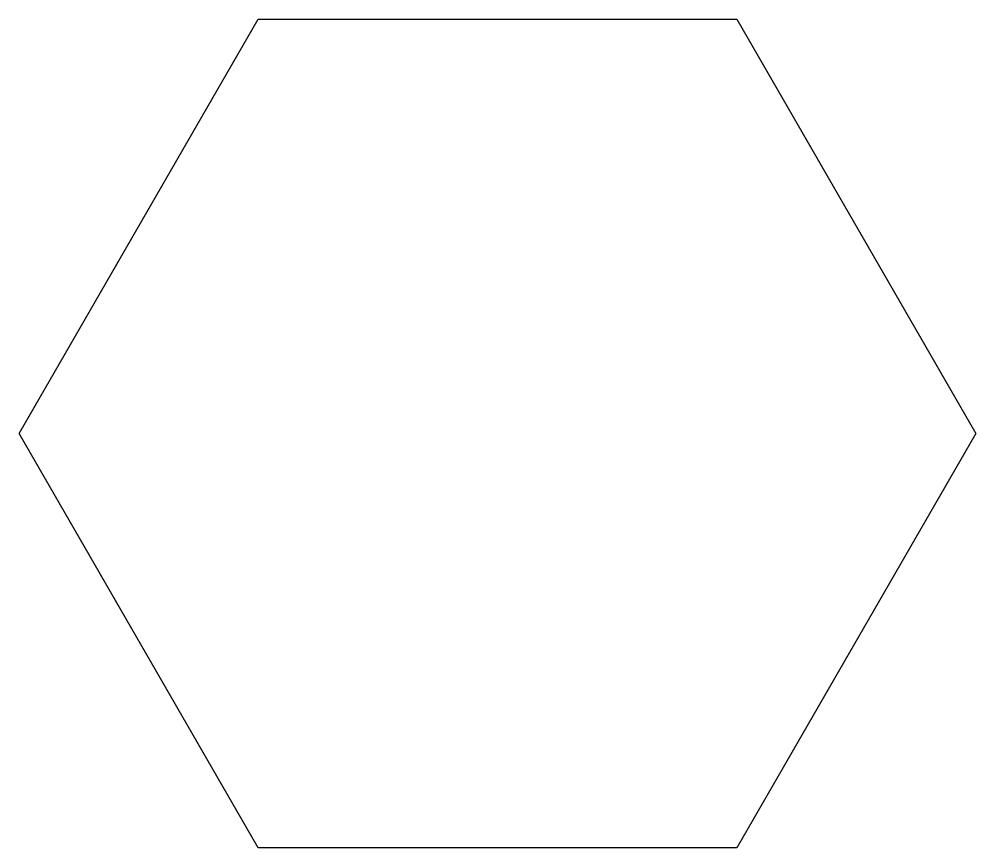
# Model space of a CAD drawing. Header units: millimetres. Extents: x 0.7 to 79.3, y 6 to 74.
import ezdxf

# ---------------------------------------------------------------- set-up
doc = ezdxf.new("R2010")
doc.units = ezdxf.units.MM
doc.layers.get('0').update_dxf_attribs({"linetype": 'CONTINUOUS'})

msp = doc.modelspace()

# ---------------------------------------------------------------- linework, layer by layer
msp.add_lwpolyline([(0.74, 40), (20.37, 74), (59.63, 74), (79.26, 40), (59.63, 6), (20.37, 6)], close=True)

doc.saveas('drawing.dxf')
